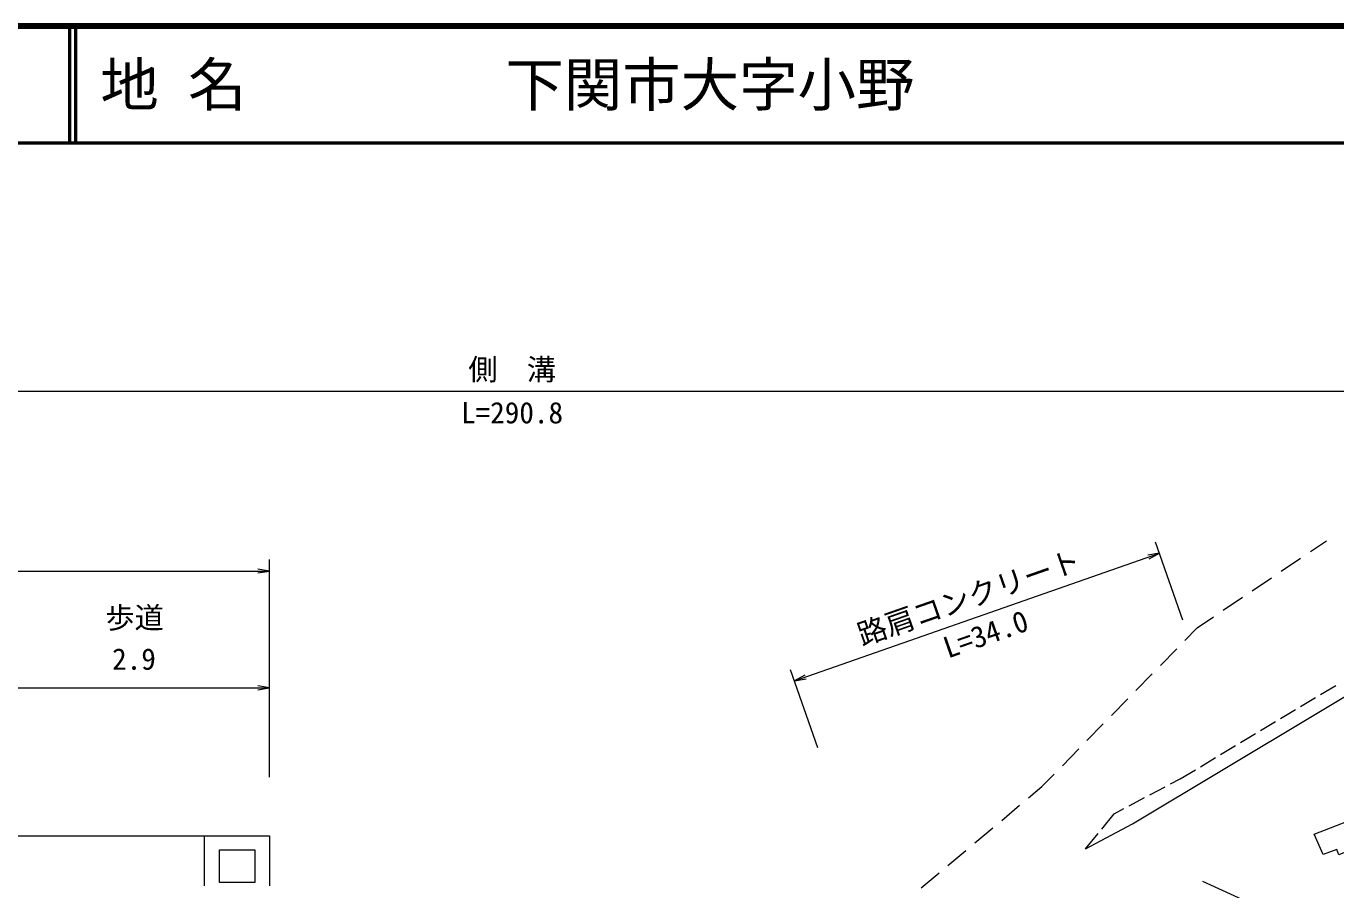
# Model space of a CAD drawing. Units: millimetres, scale not verified. Extents: x 40000 to 680000, y 20000 to 380000.
# Drawn here: x 364034 to 476077, y 306060 to 380000 of the extents above; entities that cross this region are included whole.
import ezdxf
from ezdxf.enums import TextEntityAlignment as Align

# ---------------------------------------------------------------- set-up
doc = ezdxf.new("R2010")
doc.units = ezdxf.units.MM
doc.header["$LTSCALE"] = 1000
for name, color, linetype, lineweight in [('M-BGD', 7, 'Continuous', 13), ('M-STR-HTXT', 7, 'Continuous', 13), ('M-TTL', 2, 'Continuous', 140), ('M-TTL-LINE', 7, 'Continuous', 50)]:
    doc.layers.add(name, color=color, linetype=linetype, lineweight=lineweight)
doc.layers.add('M-TTL-TXT', color=7, linetype='Continuous')
doc.styles.add('ＭＳ ゴシック', font='')
doc.styles.get('ＭＳ ゴシック').set_extended_font_data('MS Gothic')

# ---------------------------------------------------------------- blocks, each defined once
blk = doc.blocks.new('open_arrow')
at = {"color": 0, "linetype": 'Continuous', "lineweight": -2}
blk.add_lwpolyline([(7.5, 1.25), (0, 0), (7.5, -1.25)], dxfattribs=at)

msp = doc.modelspace()

# ---------------------------------------------------------------- linework, layer by layer
at = {"layer": 'M-BGD', "color": 1}
for p, q in [((473899, 335020), (475281, 335952)), ((471411, 333343), (473069, 334461)), ((468924, 331666), (470582, 332784)), ((466436, 329989), (468094, 331107)), ((464224, 328498), (465607, 329430)), ((463169, 327418), (464224, 328498)), ((461072, 325272), (462470, 326702)), ((458976, 323126), (460373, 324557)), ((474779, 322777), (476065, 323549)), ((456879, 320981), (458277, 322411)), ((473064, 321748), (474350, 322520)), ((469634, 319690), (470920, 320462)), ((471349, 320719), (472635, 321491)), ((454782, 318835), (456180, 320265)), ((467919, 318661), (469205, 319433)), ((466204, 317632), (467490, 318404)), ((452686, 316689), (454083, 318120)), ((464489, 316603), (465775, 317375)), ((450931, 314894), (451987, 315974)), ((462749, 315559), (464060, 316346)), ((449791, 313936), (450931, 314894)), ((460154, 314185), (461480, 314887)), ((461921, 315121), (462749, 315559)), ((458386, 313249), (459712, 313951)), ((447493, 312008), (449025, 313294)), ((457117, 312577), (457944, 313015)), ((456050, 311265), (457117, 312577)), ((445195, 310079), (446727, 311365)), ((454668, 309566), (455735, 310878)), ((442898, 308150), (444429, 309436)), ((440600, 306221), (442132, 307507))]:
    msp.add_line(p, q, dxfattribs=at)
at = {"layer": 'M-BGD'}
for p, q in [((361657, 310672), (384857, 310672)), ((379257, 310672), (379257, 306388)), ((384857, 310672), (384857, 306388))]:
    msp.add_line(p, q, dxfattribs=at)
at = {"layer": 'M-BGD', "color": 1}
for points in [[(454668, 309566), (458671, 311719), (482247, 325847), (488570, 323804), (497413, 323337), (507268, 324689), (544166, 333841), (551578, 344691), (553366, 345539)], [(464675, 306815), (472460, 303226), (473033, 301656)]]:
    msp.add_lwpolyline(points, dxfattribs=at)
msp.add_lwpolyline([(474220, 310822), (478932, 312662), (479834, 310472), (476337, 309055), (476171, 309515), (474993, 309073)], close=True, dxfattribs=at)
at = {"layer": 'M-BGD'}
msp.add_lwpolyline([(380581, 309495), (383607, 309495), (383607, 306680), (380581, 306680)], close=True, dxfattribs=at)
at = {"layer": 'M-STR-HTXT'}
for p, q in [((279057, 348741), (560412, 348741)), ((462998, 329146), (460665, 335814)), ((384857, 315712), (384857, 334351)), ((429754, 323939), (460995, 334871)), ((295257, 333351), (384857, 333351)), ((431758, 318214), (429424, 324883)), ((361657, 323351), (384857, 323351))]:
    msp.add_line(p, q, dxfattribs=at)
at = {"layer": 'M-TTL'}
msp.add_line((680000, 380000), (40000, 380000), dxfattribs=at)
at = {"layer": 'M-TTL-LINE'}
for p, q in [((367750, 380000), (367750, 370000)), ((368250, 380000), (368250, 370000)), ((40000, 370000), (680000, 370000))]:
    msp.add_line(p, q, dxfattribs=at)

# ---------------------------------------------------------------- block references
at = {"layer": 'M-STR-HTXT', "xscale": 133, "yscale": 133}
for p, rotation in [((460995, 334871), 199.3), ((384857, 333351), 180), ((429754, 323939), 19.3), ((384857, 323351), 180)]:
    msp.add_blockref('open_arrow', p, dxfattribs=dict(at, rotation=rotation))

# ---------------------------------------------------------------- texts
at = {"layer": 'M-STR-HTXT', "style": 'ＭＳ ゴシック'}
msp.add_text('側\u3000溝', height=1833, dxfattribs=at).set_placement((405609, 350611), align=Align.MIDDLE_CENTER)
for s, p in [('L=290.8', (405601, 345443)), ('歩道', (373311, 327894)), ('2.9', (373257, 324351))]:
    msp.add_text(s, height=1833, dxfattribs=at).set_placement(p, align=Align.BOTTOM_CENTER)
msp.add_text('路肩コンクリート', height=1833, rotation=19.286, dxfattribs=at).set_placement((444679, 331108), align=Align.MIDDLE_CENTER)
msp.add_text('L=34.0', height=1833, rotation=19.286, dxfattribs=at).set_placement((446605, 326574), align=Align.BOTTOM_CENTER)
at = {"layer": 'M-TTL-TXT', "style": 'ＭＳ ゴシック'}
for s, p in [('地 名', (370380, 375000)), ('下関市大字小野', (405024, 375000))]:
    msp.add_text(s, height=3666, dxfattribs=at).set_placement(p, align=Align.MIDDLE_LEFT)

doc.saveas('drawing.dxf')
